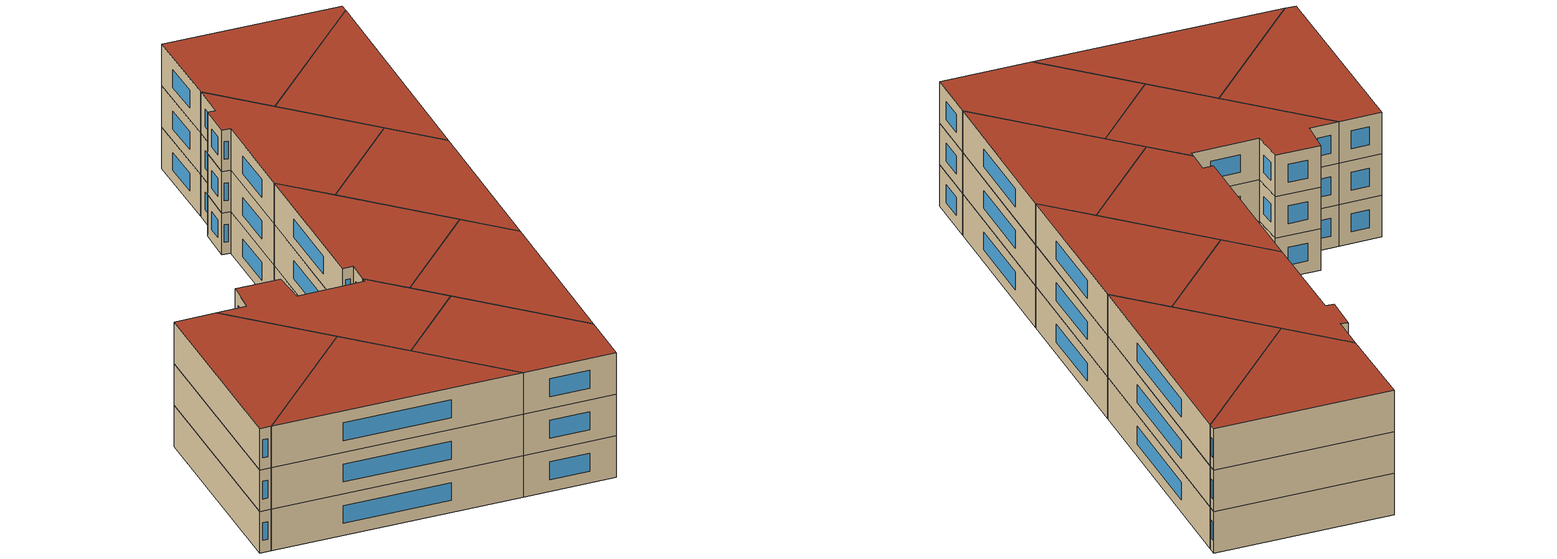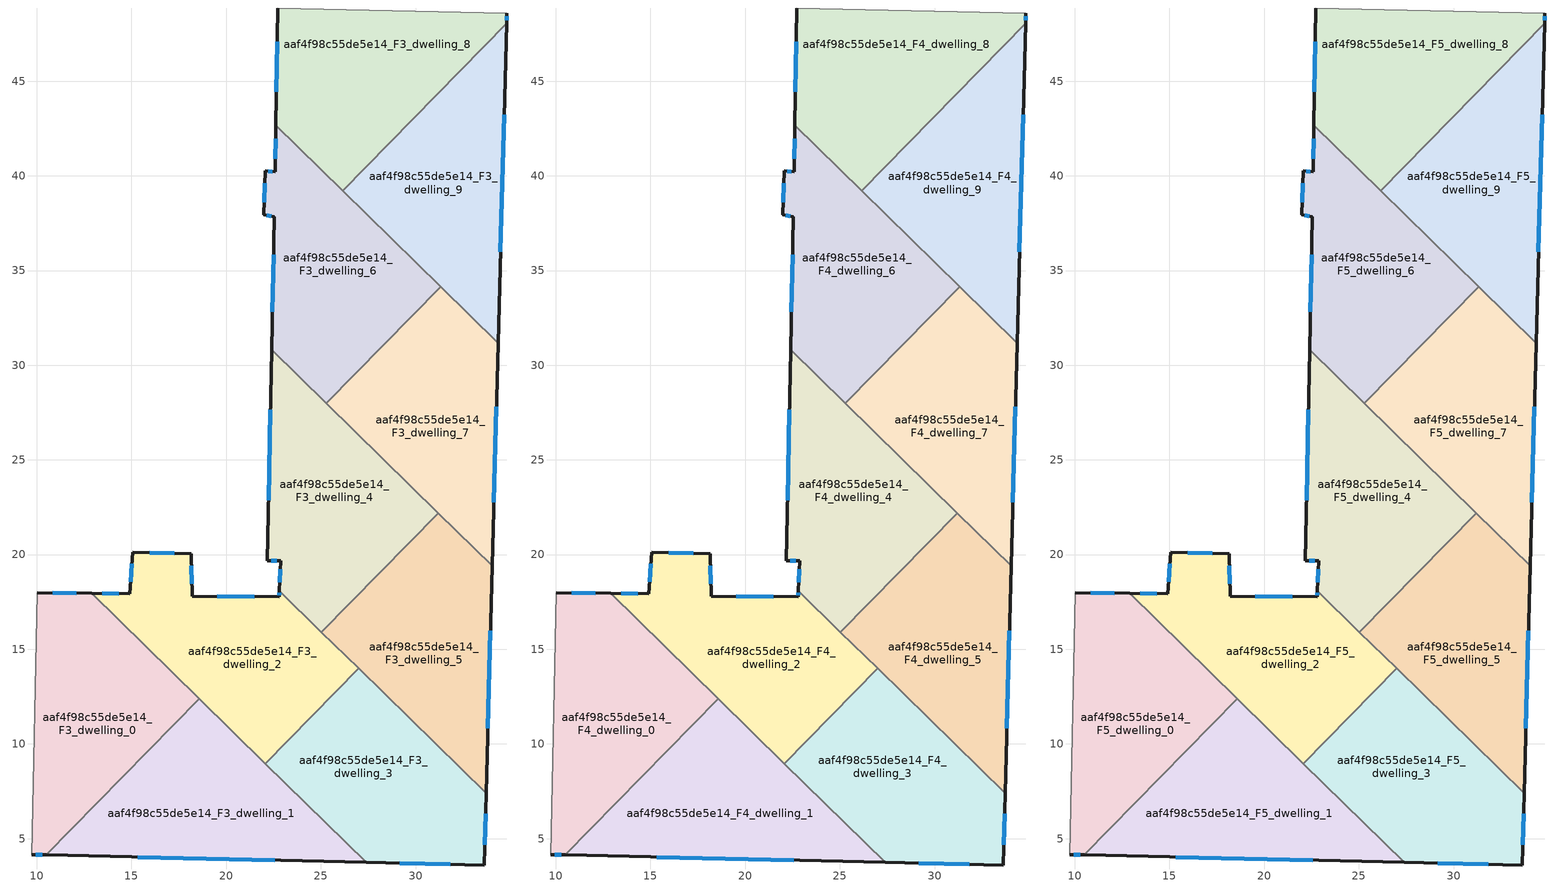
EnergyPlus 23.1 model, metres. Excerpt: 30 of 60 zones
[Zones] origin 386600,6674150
aaf4f98c55de5e14_F3_dwelling_0
 floor to aaf4f98c55de5e14_F2_dwelling_0 (EU_floor_Construction): 18.58,12.38 10.5,4.14 9.73,4.16 10.02,17.99 12.89,17.96 z9
 wall outside (EU_wall_Construction): 12.89,17.96 10.02,17.99 / 9.73,4.16 10.5,4.14 z9:12
 wall adiabatic (EU_wall_Construction): 10.02,17.99 9.73,4.16 z9:12
 wall to aaf4f98c55de5e14_F3_dwelling_1 (EU_wall_Construction): 10.5,4.14 18.58,12.38 z9:12
 wall to aaf4f98c55de5e14_F3_dwelling_2 (EU_wall_Construction): 18.58,12.38 12.89,17.96 z9:12
 window (EU_Window_Construction): 12.07,17.97 10.84,17.98 / 9.95,4.15 10.28,4.14 z9.86:11.14
aaf4f98c55de5e14_F3_dwelling_1
 floor to aaf4f98c55de5e14_F2_dwelling_1 (EU_floor_Construction): 27.39,3.75 10.5,4.14 18.58,12.38 z9
 wall outside (EU_wall_Construction): 10.5,4.14 27.39,3.75 z9:12
 wall to aaf4f98c55de5e14_F3_dwelling_3 (EU_wall_Construction): 27.39,3.75 22.07,8.96 z9:12
 wall to aaf4f98c55de5e14_F3_dwelling_2 (EU_wall_Construction): 22.07,8.96 18.58,12.38 z9:12
 window (EU_Window_Construction): 15.33,4.03 22.56,3.86 z9.86:11.14
aaf4f98c55de5e14_F3_dwelling_2
 floor to aaf4f98c55de5e14_F2_dwelling_2 (EU_floor_Construction): 22.81,18.08 26.99,13.99 22.07,8.96 12.89,17.96 14.9,17.93 15.07,20.13 18.15,20.05 18.22,17.81 22.8,17.77 z9
 wall outside (EU_wall_Construction): 22.81,18.08 22.8,17.77 18.22,17.81 18.15,20.05 15.07,20.13 14.9,17.93 12.89,17.96 z9:12
 wall to aaf4f98c55de5e14_F3_dwelling_3 (EU_wall_Construction): 22.07,8.96 26.99,13.99 z9:12
 wall to aaf4f98c55de5e14_F3_dwelling_4 (EU_wall_Construction): 25.03,15.9 22.81,18.08 z9:12
 wall to aaf4f98c55de5e14_F3_dwelling_5 (EU_wall_Construction): 26.99,13.99 25.03,15.9 z9:12
 window (EU_Window_Construction): 21.49,17.78 19.52,17.8 / 22.81,17.99 22.8,17.86 / 14.33,17.94 13.47,17.95 / 15.03,19.5 14.95,18.56 / 17.27,20.07 15.95,20.11 / 18.2,18.45 18.17,19.41 z9.86:11.14
aaf4f98c55de5e14_F3_dwelling_3
 floor to aaf4f98c55de5e14_F2_dwelling_3 (EU_floor_Construction): 33.72,7.38 33.62,3.61 27.39,3.75 22.07,8.96 26.99,13.99 z9
 wall outside (EU_wall_Construction): 27.39,3.75 33.62,3.61 33.72,7.38 z9:12
 wall to aaf4f98c55de5e14_F3_dwelling_5 (EU_wall_Construction): 33.72,7.38 26.99,13.99 z9:12
 window (EU_Window_Construction): 33.65,4.69 33.7,6.31 / 29.17,3.71 31.84,3.65 z9.86:11.14
aaf4f98c55de5e14_F3_dwelling_4
 floor to aaf4f98c55de5e14_F2_dwelling_4 (EU_floor_Construction): 31.2,22.2 25.03,15.9 22.81,18.08 22.87,19.67 22.17,19.68 22.4,30.82 z9
 wall outside (EU_wall_Construction): 22.4,30.82 22.17,19.68 22.87,19.67 22.81,18.08 z9:12
 wall to aaf4f98c55de5e14_F3_dwelling_5 (EU_wall_Construction): 25.03,15.9 31.2,22.2 z9:12
 wall to aaf4f98c55de5e14_F3_dwelling_7 (EU_wall_Construction): 31.2,22.2 25.29,27.99 z9:12
 wall to aaf4f98c55de5e14_F3_dwelling_6 (EU_wall_Construction): 25.29,27.99 22.4,30.82 z9:12
 window (EU_Window_Construction): 22.85,19.22 22.83,18.54 / 22.37,19.68 22.67,19.67 / 22.34,27.64 22.24,22.86 z9.86:11.14
aaf4f98c55de5e14_F3_dwelling_5
 floor to aaf4f98c55de5e14_F2_dwelling_5 (EU_floor_Construction): 34.04,19.41 33.72,7.38 25.03,15.9 31.2,22.2 z9
 wall outside (EU_wall_Construction): 33.72,7.38 34.04,19.41 z9:12
 wall to aaf4f98c55de5e14_F3_dwelling_7 (EU_wall_Construction): 34.04,19.41 31.2,22.19 z9:12
 window (EU_Window_Construction): 33.82,10.82 33.95,15.97 z9.86:11.14
aaf4f98c55de5e14_F3_dwelling_6
 floor to aaf4f98c55de5e14_F2_dwelling_6 (EU_floor_Construction): 31.33,34.14 25.29,27.99 22.4,30.82 22.54,37.85 21.99,37.93 22.07,40.27 22.59,40.21 22.63,42.67 z9
 wall outside (EU_wall_Construction): 22.63,42.67 22.59,40.21 22.07,40.27 21.99,37.93 22.54,37.85 22.4,30.82 z9:12
 wall to aaf4f98c55de5e14_F3_dwelling_7 (EU_wall_Construction): 25.29,27.99 31.33,34.14 z9:12
 wall to aaf4f98c55de5e14_F3_dwelling_9 (EU_wall_Construction): 31.33,34.14 26.14,39.22 z9:12
 wall to aaf4f98c55de5e14_F3_dwelling_8 (EU_wall_Construction): 26.14,39.22 22.63,42.67 z9:12
 window (EU_Window_Construction): 22.62,41.97 22.6,40.92 / 22.5,35.84 22.44,32.83 / 22.15,37.91 22.38,37.88 / 22.05,39.6 22.01,38.6 / 22.44,40.23 22.22,40.25 z9.86:11.14
aaf4f98c55de5e14_F3_dwelling_7
 floor to aaf4f98c55de5e14_F2_dwelling_7 (EU_floor_Construction): 34.36,31.17 34.04,19.41 25.29,27.99 31.33,34.14 z9
 wall outside (EU_wall_Construction): 34.04,19.41 34.36,31.17 z9:12
 wall to aaf4f98c55de5e14_F3_dwelling_9 (EU_wall_Construction): 34.36,31.17 31.33,34.14 z9:12
 window (EU_Window_Construction): 34.13,22.77 34.27,27.81 z9.86:11.14
aaf4f98c55de5e14_F3_dwelling_8
 floor to aaf4f98c55de5e14_F2_dwelling_8 (EU_floor_Construction): 34.82,48.59 34.81,48.06 26.14,39.22 22.63,42.67 22.72,48.87 z9
 wall outside (EU_wall_Construction): 22.72,48.87 22.63,42.67 / 34.81,48.06 34.82,48.59 z9:12
 wall adiabatic (EU_wall_Construction): 34.82,48.59 22.72,48.87 z9:12
 wall to aaf4f98c55de5e14_F3_dwelling_9 (EU_wall_Construction): 26.14,39.22 34.81,48.06 z9:12
 window (EU_Window_Construction): 22.69,47.1 22.65,44.44 / 34.81,48.21 34.82,48.44 z9.86:11.14
aaf4f98c55de5e14_F3_dwelling_9
 floor to aaf4f98c55de5e14_F2_dwelling_9 (EU_floor_Construction): 34.81,48.06 34.36,31.17 26.14,39.22 z9
 wall outside (EU_wall_Construction): 34.36,31.17 34.81,48.06 z9:12
 window (EU_Window_Construction): 34.49,36 34.68,43.24 z9.86:11.14
aaf4f98c55de5e14_F4_dwelling_0
 floor to aaf4f98c55de5e14_F3_dwelling_0 (EU_floor_Construction): 18.58,12.38 10.5,4.14 9.73,4.16 10.02,17.99 12.89,17.96 z12
 wall outside (EU_wall_Construction): 12.89,17.96 10.02,17.99 / 9.73,4.16 10.5,4.14 z12:15
 wall adiabatic (EU_wall_Construction): 10.02,17.99 9.73,4.16 z12:15
 wall to aaf4f98c55de5e14_F4_dwelling_1 (EU_wall_Construction): 10.5,4.14 18.58,12.38 z12:15
 wall to aaf4f98c55de5e14_F4_dwelling_2 (EU_wall_Construction): 18.58,12.38 12.89,17.96 z12:15
 window (EU_Window_Construction): 12.07,17.97 10.84,17.98 / 9.95,4.15 10.28,4.14 z12.86:14.14
aaf4f98c55de5e14_F4_dwelling_1
 floor to aaf4f98c55de5e14_F3_dwelling_1 (EU_floor_Construction): 27.39,3.75 10.5,4.14 18.58,12.38 z12
 wall outside (EU_wall_Construction): 10.5,4.14 27.39,3.75 z12:15
 wall to aaf4f98c55de5e14_F4_dwelling_3 (EU_wall_Construction): 27.39,3.75 22.07,8.96 z12:15
 wall to aaf4f98c55de5e14_F4_dwelling_2 (EU_wall_Construction): 22.07,8.96 18.58,12.38 z12:15
 window (EU_Window_Construction): 15.33,4.03 22.56,3.86 z12.86:14.14
aaf4f98c55de5e14_F4_dwelling_2
 floor to aaf4f98c55de5e14_F3_dwelling_2 (EU_floor_Construction): 22.81,18.08 26.99,13.99 22.07,8.96 12.89,17.96 14.9,17.93 15.07,20.13 18.15,20.05 18.22,17.81 22.8,17.77 z12
 wall outside (EU_wall_Construction): 22.81,18.08 22.8,17.77 18.22,17.81 18.15,20.05 15.07,20.13 14.9,17.93 12.89,17.96 z12:15
 wall to aaf4f98c55de5e14_F4_dwelling_3 (EU_wall_Construction): 22.07,8.96 26.99,13.99 z12:15
 wall to aaf4f98c55de5e14_F4_dwelling_4 (EU_wall_Construction): 25.03,15.9 22.81,18.08 z12:15
 wall to aaf4f98c55de5e14_F4_dwelling_5 (EU_wall_Construction): 26.99,13.99 25.03,15.9 z12:15
 window (EU_Window_Construction): 21.49,17.78 19.52,17.8 / 22.81,17.99 22.8,17.86 / 14.33,17.94 13.47,17.95 / 15.03,19.5 14.95,18.56 / 17.27,20.07 15.95,20.11 / 18.2,18.45 18.17,19.41 z12.86:14.14
aaf4f98c55de5e14_F4_dwelling_3
 floor to aaf4f98c55de5e14_F3_dwelling_3 (EU_floor_Construction): 33.72,7.38 33.62,3.61 27.39,3.75 22.07,8.96 26.99,13.99 z12
 wall outside (EU_wall_Construction): 27.39,3.75 33.62,3.61 33.72,7.38 z12:15
 wall to aaf4f98c55de5e14_F4_dwelling_5 (EU_wall_Construction): 33.72,7.38 26.99,13.99 z12:15
 window (EU_Window_Construction): 33.65,4.69 33.7,6.31 / 29.17,3.71 31.84,3.65 z12.86:14.14
aaf4f98c55de5e14_F4_dwelling_4
 floor to aaf4f98c55de5e14_F3_dwelling_4 (EU_floor_Construction): 31.2,22.2 25.03,15.9 22.81,18.08 22.87,19.67 22.17,19.68 22.4,30.82 z12
 wall outside (EU_wall_Construction): 22.4,30.82 22.17,19.68 22.87,19.67 22.81,18.08 z12:15
 wall to aaf4f98c55de5e14_F4_dwelling_5 (EU_wall_Construction): 25.03,15.9 31.2,22.2 z12:15
 wall to aaf4f98c55de5e14_F4_dwelling_7 (EU_wall_Construction): 31.2,22.2 25.29,27.99 z12:15
 wall to aaf4f98c55de5e14_F4_dwelling_6 (EU_wall_Construction): 25.29,27.99 22.4,30.82 z12:15
 window (EU_Window_Construction): 22.85,19.22 22.83,18.54 / 22.37,19.68 22.67,19.67 / 22.34,27.64 22.24,22.86 z12.86:14.14
aaf4f98c55de5e14_F4_dwelling_5
 floor to aaf4f98c55de5e14_F3_dwelling_5 (EU_floor_Construction): 34.04,19.41 33.72,7.38 25.03,15.9 31.2,22.2 z12
 wall outside (EU_wall_Construction): 33.72,7.38 34.04,19.41 z12:15
 wall to aaf4f98c55de5e14_F4_dwelling_7 (EU_wall_Construction): 34.04,19.41 31.2,22.19 z12:15
 window (EU_Window_Construction): 33.82,10.82 33.95,15.97 z12.86:14.14
aaf4f98c55de5e14_F4_dwelling_6
 floor to aaf4f98c55de5e14_F3_dwelling_6 (EU_floor_Construction): 31.33,34.14 25.29,27.99 22.4,30.82 22.54,37.85 21.99,37.93 22.07,40.27 22.59,40.21 22.63,42.67 z12
 wall outside (EU_wall_Construction): 22.63,42.67 22.59,40.21 22.07,40.27 21.99,37.93 22.54,37.85 22.4,30.82 z12:15
 wall to aaf4f98c55de5e14_F4_dwelling_7 (EU_wall_Construction): 25.29,27.99 31.33,34.14 z12:15
 wall to aaf4f98c55de5e14_F4_dwelling_9 (EU_wall_Construction): 31.33,34.14 26.14,39.22 z12:15
 wall to aaf4f98c55de5e14_F4_dwelling_8 (EU_wall_Construction): 26.14,39.22 22.63,42.67 z12:15
 window (EU_Window_Construction): 22.62,41.97 22.6,40.92 / 22.5,35.84 22.44,32.83 / 22.15,37.91 22.38,37.88 / 22.05,39.6 22.01,38.6 / 22.44,40.23 22.22,40.25 z12.86:14.14
aaf4f98c55de5e14_F4_dwelling_7
 floor to aaf4f98c55de5e14_F3_dwelling_7 (EU_floor_Construction): 34.36,31.17 34.04,19.41 25.29,27.99 31.33,34.14 z12
 wall outside (EU_wall_Construction): 34.04,19.41 34.36,31.17 z12:15
 wall to aaf4f98c55de5e14_F4_dwelling_9 (EU_wall_Construction): 34.36,31.17 31.33,34.14 z12:15
 window (EU_Window_Construction): 34.13,22.77 34.27,27.81 z12.86:14.14
aaf4f98c55de5e14_F4_dwelling_8
 floor to aaf4f98c55de5e14_F3_dwelling_8 (EU_floor_Construction): 34.82,48.59 34.81,48.06 26.14,39.22 22.63,42.67 22.72,48.87 z12
 wall outside (EU_wall_Construction): 22.72,48.87 22.63,42.67 / 34.81,48.06 34.82,48.59 z12:15
 wall adiabatic (EU_wall_Construction): 34.82,48.59 22.72,48.87 z12:15
 wall to aaf4f98c55de5e14_F4_dwelling_9 (EU_wall_Construction): 26.14,39.22 34.81,48.06 z12:15
 window (EU_Window_Construction): 22.69,47.1 22.65,44.44 / 34.81,48.21 34.82,48.44 z12.86:14.14
aaf4f98c55de5e14_F4_dwelling_9
 floor to aaf4f98c55de5e14_F3_dwelling_9 (EU_floor_Construction): 34.81,48.06 34.36,31.17 26.14,39.22 z12
 wall outside (EU_wall_Construction): 34.36,31.17 34.81,48.06 z12:15
 window (EU_Window_Construction): 34.49,36 34.68,43.24 z12.86:14.14
aaf4f98c55de5e14_F5_dwelling_0
 floor to aaf4f98c55de5e14_F4_dwelling_0 (EU_floor_Construction): 18.58,12.38 10.5,4.14 9.73,4.16 10.02,17.99 12.89,17.96 z15
 wall outside (EU_wall_Construction): 12.89,17.96 10.02,17.99 / 9.73,4.16 10.5,4.14 z15:18
 wall adiabatic (EU_wall_Construction): 10.02,17.99 9.73,4.16 z15:18
 wall to aaf4f98c55de5e14_F5_dwelling_1 (EU_wall_Construction): 10.5,4.14 18.58,12.38 z15:18
 wall to aaf4f98c55de5e14_F5_dwelling_2 (EU_wall_Construction): 18.58,12.38 12.89,17.96 z15:18
 window (EU_Window_Construction): 12.07,17.97 10.84,17.98 / 9.95,4.15 10.28,4.14 z15.86:17.14
 roof outside (EU_roof_Construction): 10.5,4.14 18.58,12.38 12.89,17.96 10.02,17.99 9.73,4.16 z18
aaf4f98c55de5e14_F5_dwelling_1
 floor to aaf4f98c55de5e14_F4_dwelling_1 (EU_floor_Construction): 27.39,3.75 10.5,4.14 18.58,12.38 z15
 wall outside (EU_wall_Construction): 10.5,4.14 27.39,3.75 z15:18
 wall to aaf4f98c55de5e14_F5_dwelling_3 (EU_wall_Construction): 27.39,3.75 22.07,8.96 z15:18
 wall to aaf4f98c55de5e14_F5_dwelling_2 (EU_wall_Construction): 22.07,8.96 18.58,12.38 z15:18
 window (EU_Window_Construction): 15.33,4.03 22.56,3.86 z15.86:17.14
 roof outside (EU_roof_Construction): 27.39,3.75 18.58,12.38 10.5,4.14 z18
aaf4f98c55de5e14_F5_dwelling_2
 floor to aaf4f98c55de5e14_F4_dwelling_2 (EU_floor_Construction): 22.81,18.08 26.99,13.99 22.07,8.96 12.89,17.96 14.9,17.93 15.07,20.13 18.15,20.05 18.22,17.81 22.8,17.77 z15
 wall outside (EU_wall_Construction): 22.81,18.08 22.8,17.77 18.22,17.81 18.15,20.05 15.07,20.13 14.9,17.93 12.89,17.96 z15:18
 wall to aaf4f98c55de5e14_F5_dwelling_3 (EU_wall_Construction): 22.07,8.96 26.99,13.99 z15:18
 wall to aaf4f98c55de5e14_F5_dwelling_4 (EU_wall_Construction): 25.03,15.9 22.81,18.08 z15:18
 wall to aaf4f98c55de5e14_F5_dwelling_5 (EU_wall_Construction): 26.99,13.99 25.03,15.9 z15:18
 window (EU_Window_Construction): 21.49,17.78 19.52,17.8 / 22.81,17.99 22.8,17.86 / 14.33,17.94 13.47,17.95 / 15.03,19.5 14.95,18.56 / 17.27,20.07 15.95,20.11 / 18.2,18.45 18.17,19.41 z15.86:17.14
 roof outside (EU_roof_Construction): 22.07,8.96 26.99,13.99 22.81,18.08 22.8,17.77 18.22,17.81 18.15,20.05 15.07,20.13 14.9,17.93 12.89,17.96 z18
aaf4f98c55de5e14_F5_dwelling_3
 floor to aaf4f98c55de5e14_F4_dwelling_3 (EU_floor_Construction): 33.72,7.38 33.62,3.61 27.39,3.75 22.07,8.96 26.99,13.99 z15
 wall outside (EU_wall_Construction): 27.39,3.75 33.62,3.61 33.72,7.38 z15:18
 wall to aaf4f98c55de5e14_F5_dwelling_5 (EU_wall_Construction): 33.72,7.38 26.99,13.99 z15:18
 window (EU_Window_Construction): 33.65,4.69 33.7,6.31 / 29.17,3.71 31.84,3.65 z15.86:17.14
 roof outside (EU_roof_Construction): 33.62,3.61 33.72,7.38 26.99,13.99 22.07,8.96 27.39,3.75 z18
aaf4f98c55de5e14_F5_dwelling_4
 floor to aaf4f98c55de5e14_F4_dwelling_4 (EU_floor_Construction): 31.2,22.2 25.03,15.9 22.81,18.08 22.87,19.67 22.17,19.68 22.4,30.82 z15
 wall outside (EU_wall_Construction): 22.4,30.82 22.17,19.68 22.87,19.67 22.81,18.08 z15:18
 wall to aaf4f98c55de5e14_F5_dwelling_5 (EU_wall_Construction): 25.03,15.9 31.2,22.2 z15:18
 wall to aaf4f98c55de5e14_F5_dwelling_7 (EU_wall_Construction): 31.2,22.2 25.29,27.99 z15:18
 wall to aaf4f98c55de5e14_F5_dwelling_6 (EU_wall_Construction): 25.29,27.99 22.4,30.82 z15:18
 window (EU_Window_Construction): 22.85,19.22 22.83,18.54 / 22.37,19.68 22.67,19.67 / 22.34,27.64 22.24,22.86 z15.86:17.14
 roof outside (EU_roof_Construction): 25.03,15.9 31.2,22.2 22.4,30.82 22.17,19.68 22.87,19.67 22.81,18.08 z18
aaf4f98c55de5e14_F5_dwelling_5
 floor to aaf4f98c55de5e14_F4_dwelling_5 (EU_floor_Construction): 34.04,19.41 33.72,7.38 25.03,15.9 31.2,22.2 z15
 wall outside (EU_wall_Construction): 33.72,7.38 34.04,19.41 z15:18
 wall to aaf4f98c55de5e14_F5_dwelling_7 (EU_wall_Construction): 34.04,19.41 31.2,22.19 z15:18
 window (EU_Window_Construction): 33.82,10.82 33.95,15.97 z15.86:17.14
 roof outside (EU_roof_Construction): 33.72,7.38 34.04,19.41 31.2,22.2 25.03,15.9 z18
aaf4f98c55de5e14_F5_dwelling_6
 floor to aaf4f98c55de5e14_F4_dwelling_6 (EU_floor_Construction): 31.33,34.14 25.29,27.99 22.4,30.82 22.54,37.85 21.99,37.93 22.07,40.27 22.59,40.21 22.63,42.67 z15
 wall outside (EU_wall_Construction): 22.63,42.67 22.59,40.21 22.07,40.27 21.99,37.93 22.54,37.85 22.4,30.82 z15:18
 wall to aaf4f98c55de5e14_F5_dwelling_7 (EU_wall_Construction): 25.29,27.99 31.33,34.14 z15:18
 wall to aaf4f98c55de5e14_F5_dwelling_9 (EU_wall_Construction): 31.33,34.14 26.14,39.22 z15:18
 wall to aaf4f98c55de5e14_F5_dwelling_8 (EU_wall_Construction): 26.14,39.22 22.63,42.67 z15:18
 window (EU_Window_Construction): 22.62,41.97 22.6,40.92 / 22.5,35.84 22.44,32.83 / 22.15,37.91 22.38,37.88 / 22.05,39.6 22.01,38.6 / 22.44,40.23 22.22,40.25 z15.86:17.14
 roof outside (EU_roof_Construction): 25.29,27.99 31.33,34.14 22.63,42.67 22.59,40.21 22.07,40.27 21.99,37.93 22.54,37.85 22.4,30.82 z18
aaf4f98c55de5e14_F5_dwelling_7
 floor to aaf4f98c55de5e14_F4_dwelling_7 (EU_floor_Construction): 34.36,31.17 34.04,19.41 25.29,27.99 31.33,34.14 z15
 wall outside (EU_wall_Construction): 34.04,19.41 34.36,31.17 z15:18
 wall to aaf4f98c55de5e14_F5_dwelling_9 (EU_wall_Construction): 34.36,31.17 31.33,34.14 z15:18
 window (EU_Window_Construction): 34.13,22.77 34.27,27.81 z15.86:17.14
 roof outside (EU_roof_Construction): 34.04,19.41 34.36,31.17 31.33,34.14 25.29,27.99 z18
aaf4f98c55de5e14_F5_dwelling_8
 floor to aaf4f98c55de5e14_F4_dwelling_8 (EU_floor_Construction): 34.82,48.59 34.81,48.06 26.14,39.22 22.63,42.67 22.72,48.87 z15
 wall outside (EU_wall_Construction): 22.72,48.87 22.63,42.67 / 34.81,48.06 34.82,48.59 z15:18
 wall adiabatic (EU_wall_Construction): 34.82,48.59 22.72,48.87 z15:18
 wall to aaf4f98c55de5e14_F5_dwelling_9 (EU_wall_Construction): 26.14,39.22 34.81,48.06 z15:18
 window (EU_Window_Construction): 22.69,47.1 22.65,44.44 / 34.81,48.21 34.82,48.44 z15.86:17.14
 roof outside (EU_roof_Construction): 26.14,39.22 34.81,48.06 34.82,48.59 22.72,48.87 22.63,42.67 z18
aaf4f98c55de5e14_F5_dwelling_9
 floor to aaf4f98c55de5e14_F4_dwelling_9 (EU_floor_Construction): 34.81,48.06 34.36,31.17 26.14,39.22 z15
 wall outside (EU_wall_Construction): 34.36,31.17 34.81,48.06 z15:18
 window (EU_Window_Construction): 34.49,36 34.68,43.24 z15.86:17.14
 roof outside (EU_roof_Construction): 34.36,31.17 34.81,48.06 26.14,39.22 z18
[Building]
EU S2 Campaign: North Axis=0; Terrain=City; Solar Distribution=FullExterior
[Site:Location]
Helsinki-Vantaa.AP: Latitude=60.317; Longitude=24.963; Time Zone=2; Elevation=54.6
[SizingPeriod:WeatherFileDays]
AnnualSizingPeriod: Begin Month=1; Begin Day of Month=1; End Month=12; End Day of Month=31; Day of Week for Start Day=Monday; Use Weather File Daylight Saving Period=No; Use Weather File Rain and Snow Indicators=No
[MATERIAL]
EU_InternalMass_Material: Roughness=MediumRough; Thickness=0.1; Conductivity=1; Density=1800; Specific Heat=900; Thermal Absorptance=0.9; Solar Absorptance=0.7; Visible Absorptance=0.7
[MATERIAL:NOMASS] Roughness=MediumRough; Thermal Absorptance=0.9; Solar Absorptance=0.7; Visible Absorptance=0.7
Name | Thermal Resistance
EU_wall_NoMass | 1.10183
EU_roof_NoMass; EU_floor_NoMass | 1.70606
[WINDOWMATERIAL:SIMPLEGLAZINGSYSTEM]
EU_Window_SimpleGlazing: UFactor=3.11035; Solar Heat Gain Coefficient=0.8; Visible Transmittance=0.8
[CONSTRUCTION]
EU_wall_Construction: EU_wall_NoMass
EU_roof_Construction: EU_roof_NoMass
EU_floor_Construction: EU_floor_NoMass
EU_Window_Construction: EU_Window_SimpleGlazing
EU_InternalMass_Construction: EU_InternalMass_Material
[ZONE] Type=1; Multiplier=1; Ceiling Height=autocalculate; Floor Area=autocalculate; Part of Total Floor Area=Yes
Name | Volume
aaf4f98c55de5e14_F3_dwelling_0; aaf4f98c55de5e14_F4_dwelling_0; aaf4f98c55de5e14_F5_dwelling_0 | 213.49
aaf4f98c55de5e14_F3_dwelling_1; aaf4f98c55de5e14_F4_dwelling_1; aaf4f98c55de5e14_F5_dwelling_1 | 213.464
aaf4f98c55de5e14_F3_dwelling_2; aaf4f98c55de5e14_F4_dwelling_2; aaf4f98c55de5e14_F5_dwelling_2 | 213.451
aaf4f98c55de5e14_F3_dwelling_3; aaf4f98c55de5e14_F4_dwelling_3; aaf4f98c55de5e14_F5_dwelling_3 | 213.467
aaf4f98c55de5e14_F3_dwelling_4; aaf4f98c55de5e14_F4_dwelling_4; aaf4f98c55de5e14_F5_dwelling_4 | 213.457
aaf4f98c55de5e14_F3_dwelling_5; aaf4f98c55de5e14_F4_dwelling_5; aaf4f98c55de5e14_F5_dwelling_5 | 213.478
aaf4f98c55de5e14_F3_dwelling_6; aaf4f98c55de5e14_F4_dwelling_6; aaf4f98c55de5e14_F5_dwelling_6 | 213.44
aaf4f98c55de5e14_F3_dwelling_7; aaf4f98c55de5e14_F4_dwelling_7; aaf4f98c55de5e14_F5_dwelling_7 | 213.444
aaf4f98c55de5e14_F3_dwelling_8; aaf4f98c55de5e14_F4_dwelling_8; aaf4f98c55de5e14_F5_dwelling_8 | 213.482
aaf4f98c55de5e14_F3_dwelling_9; aaf4f98c55de5e14_F4_dwelling_9; aaf4f98c55de5e14_F5_dwelling_9 | 213.472
[INTERNALMASS] Construction=EU_InternalMass_Construction
Name | Zone or ZoneList | Surface Area
aaf4f98c55de5e14_F3_dwelling_0_EU_InternalMass | aaf4f98c55de5e14_F3_dwelling_0 | 71.1634
aaf4f98c55de5e14_F3_dwelling_1_EU_InternalMass | aaf4f98c55de5e14_F3_dwelling_1 | 71.1548
aaf4f98c55de5e14_F3_dwelling_2_EU_InternalMass | aaf4f98c55de5e14_F3_dwelling_2 | 71.1502
aaf4f98c55de5e14_F3_dwelling_3_EU_InternalMass | aaf4f98c55de5e14_F3_dwelling_3 | 71.1558
aaf4f98c55de5e14_F3_dwelling_4_EU_InternalMass | aaf4f98c55de5e14_F3_dwelling_4 | 71.1521
aaf4f98c55de5e14_F3_dwelling_5_EU_InternalMass | aaf4f98c55de5e14_F3_dwelling_5 | 71.1594
aaf4f98c55de5e14_F3_dwelling_6_EU_InternalMass | aaf4f98c55de5e14_F3_dwelling_6 | 71.1465
aaf4f98c55de5e14_F3_dwelling_7_EU_InternalMass | aaf4f98c55de5e14_F3_dwelling_7 | 71.1526
aaf4f98c55de5e14_F3_dwelling_8_EU_InternalMass | aaf4f98c55de5e14_F3_dwelling_8 | 71.1605
aaf4f98c55de5e14_F3_dwelling_9_EU_InternalMass | aaf4f98c55de5e14_F3_dwelling_9 | 71.1576
aaf4f98c55de5e14_F4_dwelling_0_EU_InternalMass | aaf4f98c55de5e14_F4_dwelling_0 | 71.1634
aaf4f98c55de5e14_F4_dwelling_1_EU_InternalMass | aaf4f98c55de5e14_F4_dwelling_1 | 71.1548
aaf4f98c55de5e14_F4_dwelling_2_EU_InternalMass | aaf4f98c55de5e14_F4_dwelling_2 | 71.1502
aaf4f98c55de5e14_F4_dwelling_3_EU_InternalMass | aaf4f98c55de5e14_F4_dwelling_3 | 71.1558
aaf4f98c55de5e14_F4_dwelling_4_EU_InternalMass | aaf4f98c55de5e14_F4_dwelling_4 | 71.1521
aaf4f98c55de5e14_F4_dwelling_5_EU_InternalMass | aaf4f98c55de5e14_F4_dwelling_5 | 71.1594
aaf4f98c55de5e14_F4_dwelling_6_EU_InternalMass | aaf4f98c55de5e14_F4_dwelling_6 | 71.1465
aaf4f98c55de5e14_F4_dwelling_7_EU_InternalMass | aaf4f98c55de5e14_F4_dwelling_7 | 71.1526
aaf4f98c55de5e14_F4_dwelling_8_EU_InternalMass | aaf4f98c55de5e14_F4_dwelling_8 | 71.1605
aaf4f98c55de5e14_F4_dwelling_9_EU_InternalMass | aaf4f98c55de5e14_F4_dwelling_9 | 71.1576
aaf4f98c55de5e14_F5_dwelling_0_EU_InternalMass | aaf4f98c55de5e14_F5_dwelling_0 | 71.1634
aaf4f98c55de5e14_F5_dwelling_1_EU_InternalMass | aaf4f98c55de5e14_F5_dwelling_1 | 71.1548
aaf4f98c55de5e14_F5_dwelling_2_EU_InternalMass | aaf4f98c55de5e14_F5_dwelling_2 | 71.1502
aaf4f98c55de5e14_F5_dwelling_3_EU_InternalMass | aaf4f98c55de5e14_F5_dwelling_3 | 71.1558
aaf4f98c55de5e14_F5_dwelling_4_EU_InternalMass | aaf4f98c55de5e14_F5_dwelling_4 | 71.1521
aaf4f98c55de5e14_F5_dwelling_5_EU_InternalMass | aaf4f98c55de5e14_F5_dwelling_5 | 71.1594
aaf4f98c55de5e14_F5_dwelling_6_EU_InternalMass | aaf4f98c55de5e14_F5_dwelling_6 | 71.1465
aaf4f98c55de5e14_F5_dwelling_7_EU_InternalMass | aaf4f98c55de5e14_F5_dwelling_7 | 71.1526
aaf4f98c55de5e14_F5_dwelling_8_EU_InternalMass | aaf4f98c55de5e14_F5_dwelling_8 | 71.1605
aaf4f98c55de5e14_F5_dwelling_9_EU_InternalMass | aaf4f98c55de5e14_F5_dwelling_9 | 71.1576
[OTHEREQUIPMENT] Fuel Type=Electricity; Design Level Calculation Method=Watts/Area; Power per Zone Floor Area=1; Fraction Latent=0; Fraction Radiant=0; Fraction Lost=0; Carbon Dioxide Generation Rate=0; EndUse Subcategory=EU_Step8_InternalGains
Name | Zone or ZoneList or Space or SpaceList | Schedule
EU_Step8_InternalGain_aaf4f98c55de5e14_F3_dwelling_0_f000 | aaf4f98c55de5e14_F3_dwelling_0 | EU_Step8_GainSchedule_aaf4f98c55de5e14_F3_dwelling_0_f000
EU_Step8_InternalGain_aaf4f98c55de5e14_F3_dwelling_1_f000 | aaf4f98c55de5e14_F3_dwelling_1 | EU_Step8_GainSchedule_aaf4f98c55de5e14_F3_dwelling_1_f000
EU_Step8_InternalGain_aaf4f98c55de5e14_F3_dwelling_2_f000 | aaf4f98c55de5e14_F3_dwelling_2 | EU_Step8_GainSchedule_aaf4f98c55de5e14_F3_dwelling_2_f000
EU_Step8_InternalGain_aaf4f98c55de5e14_F3_dwelling_3_f000 | aaf4f98c55de5e14_F3_dwelling_3 | EU_Step8_GainSchedule_aaf4f98c55de5e14_F3_dwelling_3_f000
EU_Step8_InternalGain_aaf4f98c55de5e14_F3_dwelling_4_f000 | aaf4f98c55de5e14_F3_dwelling_4 | EU_Step8_GainSchedule_aaf4f98c55de5e14_F3_dwelling_4_f000
EU_Step8_InternalGain_aaf4f98c55de5e14_F3_dwelling_5_f000 | aaf4f98c55de5e14_F3_dwelling_5 | EU_Step8_GainSchedule_aaf4f98c55de5e14_F3_dwelling_5_f000
EU_Step8_InternalGain_aaf4f98c55de5e14_F3_dwelling_6_f000 | aaf4f98c55de5e14_F3_dwelling_6 | EU_Step8_GainSchedule_aaf4f98c55de5e14_F3_dwelling_6_f000
EU_Step8_InternalGain_aaf4f98c55de5e14_F3_dwelling_7_f000 | aaf4f98c55de5e14_F3_dwelling_7 | EU_Step8_GainSchedule_aaf4f98c55de5e14_F3_dwelling_7_f000
EU_Step8_InternalGain_aaf4f98c55de5e14_F3_dwelling_8_f000 | aaf4f98c55de5e14_F3_dwelling_8 | EU_Step8_GainSchedule_aaf4f98c55de5e14_F3_dwelling_8_f000
EU_Step8_InternalGain_aaf4f98c55de5e14_F3_dwelling_9_f000 | aaf4f98c55de5e14_F3_dwelling_9 | EU_Step8_GainSchedule_aaf4f98c55de5e14_F3_dwelling_9_f000
EU_Step8_InternalGain_aaf4f98c55de5e14_F4_dwelling_0_f000 | aaf4f98c55de5e14_F4_dwelling_0 | EU_Step8_GainSchedule_aaf4f98c55de5e14_F4_dwelling_0_f000
EU_Step8_InternalGain_aaf4f98c55de5e14_F4_dwelling_1_f000 | aaf4f98c55de5e14_F4_dwelling_1 | EU_Step8_GainSchedule_aaf4f98c55de5e14_F4_dwelling_1_f000
EU_Step8_InternalGain_aaf4f98c55de5e14_F4_dwelling_2_f000 | aaf4f98c55de5e14_F4_dwelling_2 | EU_Step8_GainSchedule_aaf4f98c55de5e14_F4_dwelling_2_f000
EU_Step8_InternalGain_aaf4f98c55de5e14_F4_dwelling_3_f000 | aaf4f98c55de5e14_F4_dwelling_3 | EU_Step8_GainSchedule_aaf4f98c55de5e14_F4_dwelling_3_f000
EU_Step8_InternalGain_aaf4f98c55de5e14_F4_dwelling_4_f000 | aaf4f98c55de5e14_F4_dwelling_4 | EU_Step8_GainSchedule_aaf4f98c55de5e14_F4_dwelling_4_f000
EU_Step8_InternalGain_aaf4f98c55de5e14_F4_dwelling_5_f000 | aaf4f98c55de5e14_F4_dwelling_5 | EU_Step8_GainSchedule_aaf4f98c55de5e14_F4_dwelling_5_f000
EU_Step8_InternalGain_aaf4f98c55de5e14_F4_dwelling_6_f000 | aaf4f98c55de5e14_F4_dwelling_6 | EU_Step8_GainSchedule_aaf4f98c55de5e14_F4_dwelling_6_f000
EU_Step8_InternalGain_aaf4f98c55de5e14_F4_dwelling_7_f000 | aaf4f98c55de5e14_F4_dwelling_7 | EU_Step8_GainSchedule_aaf4f98c55de5e14_F4_dwelling_7_f000
EU_Step8_InternalGain_aaf4f98c55de5e14_F4_dwelling_8_f000 | aaf4f98c55de5e14_F4_dwelling_8 | EU_Step8_GainSchedule_aaf4f98c55de5e14_F4_dwelling_8_f000
EU_Step8_InternalGain_aaf4f98c55de5e14_F4_dwelling_9_f000 | aaf4f98c55de5e14_F4_dwelling_9 | EU_Step8_GainSchedule_aaf4f98c55de5e14_F4_dwelling_9_f000
EU_Step8_InternalGain_aaf4f98c55de5e14_F5_dwelling_0_f000 | aaf4f98c55de5e14_F5_dwelling_0 | EU_Step8_GainSchedule_aaf4f98c55de5e14_F5_dwelling_0_f000
EU_Step8_InternalGain_aaf4f98c55de5e14_F5_dwelling_1_f000 | aaf4f98c55de5e14_F5_dwelling_1 | EU_Step8_GainSchedule_aaf4f98c55de5e14_F5_dwelling_1_f000
EU_Step8_InternalGain_aaf4f98c55de5e14_F5_dwelling_2_f000 | aaf4f98c55de5e14_F5_dwelling_2 | EU_Step8_GainSchedule_aaf4f98c55de5e14_F5_dwelling_2_f000
EU_Step8_InternalGain_aaf4f98c55de5e14_F5_dwelling_3_f000 | aaf4f98c55de5e14_F5_dwelling_3 | EU_Step8_GainSchedule_aaf4f98c55de5e14_F5_dwelling_3_f000
EU_Step8_InternalGain_aaf4f98c55de5e14_F5_dwelling_4_f000 | aaf4f98c55de5e14_F5_dwelling_4 | EU_Step8_GainSchedule_aaf4f98c55de5e14_F5_dwelling_4_f000
EU_Step8_InternalGain_aaf4f98c55de5e14_F5_dwelling_5_f000 | aaf4f98c55de5e14_F5_dwelling_5 | EU_Step8_GainSchedule_aaf4f98c55de5e14_F5_dwelling_5_f000
EU_Step8_InternalGain_aaf4f98c55de5e14_F5_dwelling_6_f000 | aaf4f98c55de5e14_F5_dwelling_6 | EU_Step8_GainSchedule_aaf4f98c55de5e14_F5_dwelling_6_f000
EU_Step8_InternalGain_aaf4f98c55de5e14_F5_dwelling_7_f000 | aaf4f98c55de5e14_F5_dwelling_7 | EU_Step8_GainSchedule_aaf4f98c55de5e14_F5_dwelling_7_f000
EU_Step8_InternalGain_aaf4f98c55de5e14_F5_dwelling_8_f000 | aaf4f98c55de5e14_F5_dwelling_8 | EU_Step8_GainSchedule_aaf4f98c55de5e14_F5_dwelling_8_f000
EU_Step8_InternalGain_aaf4f98c55de5e14_F5_dwelling_9_f000 | aaf4f98c55de5e14_F5_dwelling_9 | EU_Step8_GainSchedule_aaf4f98c55de5e14_F5_dwelling_9_f000
[ZONEVENTILATION:DESIGNFLOWRATE] Schedule=EU_AlwaysOn; Design Flow Rate Calculation Method=AirChanges/Hour; Air Changes per Hour=0.756316; Ventilation Type=Natural; Fan Pressure Rise=0; Fan Total Efficiency=1; Constant Term Coefficient=1; Temperature Term Coefficient=0; Velocity Term Coefficient=0; Velocity Squared Term Coefficient=0; Minimum Indoor Temperature=-100; Maximum Indoor Temperature=100; Delta Temperature=-100; Minimum Outdoor Temperature=-100; Maximum Outdoor Temperature=100; Maximum Wind Speed=40
Name | Zone or ZoneList or Space or SpaceList
EU_ConstantAir_aaf4f98c55de5e14_F3_dwelling_0 | aaf4f98c55de5e14_F3_dwelling_0
EU_ConstantAir_aaf4f98c55de5e14_F3_dwelling_1 | aaf4f98c55de5e14_F3_dwelling_1
EU_ConstantAir_aaf4f98c55de5e14_F3_dwelling_2 | aaf4f98c55de5e14_F3_dwelling_2
EU_ConstantAir_aaf4f98c55de5e14_F3_dwelling_3 | aaf4f98c55de5e14_F3_dwelling_3
EU_ConstantAir_aaf4f98c55de5e14_F3_dwelling_4 | aaf4f98c55de5e14_F3_dwelling_4
EU_ConstantAir_aaf4f98c55de5e14_F3_dwelling_5 | aaf4f98c55de5e14_F3_dwelling_5
EU_ConstantAir_aaf4f98c55de5e14_F3_dwelling_6 | aaf4f98c55de5e14_F3_dwelling_6
EU_ConstantAir_aaf4f98c55de5e14_F3_dwelling_7 | aaf4f98c55de5e14_F3_dwelling_7
EU_ConstantAir_aaf4f98c55de5e14_F3_dwelling_8 | aaf4f98c55de5e14_F3_dwelling_8
EU_ConstantAir_aaf4f98c55de5e14_F3_dwelling_9 | aaf4f98c55de5e14_F3_dwelling_9
EU_ConstantAir_aaf4f98c55de5e14_F4_dwelling_0 | aaf4f98c55de5e14_F4_dwelling_0
EU_ConstantAir_aaf4f98c55de5e14_F4_dwelling_1 | aaf4f98c55de5e14_F4_dwelling_1
EU_ConstantAir_aaf4f98c55de5e14_F4_dwelling_2 | aaf4f98c55de5e14_F4_dwelling_2
EU_ConstantAir_aaf4f98c55de5e14_F4_dwelling_3 | aaf4f98c55de5e14_F4_dwelling_3
EU_ConstantAir_aaf4f98c55de5e14_F4_dwelling_4 | aaf4f98c55de5e14_F4_dwelling_4
EU_ConstantAir_aaf4f98c55de5e14_F4_dwelling_5 | aaf4f98c55de5e14_F4_dwelling_5
EU_ConstantAir_aaf4f98c55de5e14_F4_dwelling_6 | aaf4f98c55de5e14_F4_dwelling_6
EU_ConstantAir_aaf4f98c55de5e14_F4_dwelling_7 | aaf4f98c55de5e14_F4_dwelling_7
EU_ConstantAir_aaf4f98c55de5e14_F4_dwelling_8 | aaf4f98c55de5e14_F4_dwelling_8
EU_ConstantAir_aaf4f98c55de5e14_F4_dwelling_9 | aaf4f98c55de5e14_F4_dwelling_9
EU_ConstantAir_aaf4f98c55de5e14_F5_dwelling_0 | aaf4f98c55de5e14_F5_dwelling_0
EU_ConstantAir_aaf4f98c55de5e14_F5_dwelling_1 | aaf4f98c55de5e14_F5_dwelling_1
EU_ConstantAir_aaf4f98c55de5e14_F5_dwelling_2 | aaf4f98c55de5e14_F5_dwelling_2
EU_ConstantAir_aaf4f98c55de5e14_F5_dwelling_3 | aaf4f98c55de5e14_F5_dwelling_3
EU_ConstantAir_aaf4f98c55de5e14_F5_dwelling_4 | aaf4f98c55de5e14_F5_dwelling_4
EU_ConstantAir_aaf4f98c55de5e14_F5_dwelling_5 | aaf4f98c55de5e14_F5_dwelling_5
EU_ConstantAir_aaf4f98c55de5e14_F5_dwelling_6 | aaf4f98c55de5e14_F5_dwelling_6
EU_ConstantAir_aaf4f98c55de5e14_F5_dwelling_7 | aaf4f98c55de5e14_F5_dwelling_7
EU_ConstantAir_aaf4f98c55de5e14_F5_dwelling_8 | aaf4f98c55de5e14_F5_dwelling_8
EU_ConstantAir_aaf4f98c55de5e14_F5_dwelling_9 | aaf4f98c55de5e14_F5_dwelling_9
[HVACTEMPLATE:THERMOSTAT] Constant Heating Setpoint=20; Constant Cooling Setpoint=50
EU_HeatOnly_aaf4f98c55de5e14_F2_dwelling_4; EU_HeatOnly_aaf4f98c55de5e14_F2_dwelling_5; EU_HeatOnly_aaf4f98c55de5e14_F2_dwelling_6; EU_HeatOnly_aaf4f98c55de5e14_F2_dwelling_7; EU_HeatOnly_aaf4f98c55de5e14_F2_dwelling_8; EU_HeatOnly_aaf4f98c55de5e14_F2_dwelling_9; EU_HeatOnly_aaf4f98c55de5e14_F3_dwelling_0; EU_HeatOnly_aaf4f98c55de5e14_F3_dwelling_1; EU_HeatOnly_aaf4f98c55de5e14_F3_dwelling_2; EU_HeatOnly_aaf4f98c55de5e14_F3_dwelling_3; EU_HeatOnly_aaf4f98c55de5e14_F3_dwelling_4; EU_HeatOnly_aaf4f98c55de5e14_F3_dwelling_5; EU_HeatOnly_aaf4f98c55de5e14_F3_dwelling_6; EU_HeatOnly_aaf4f98c55de5e14_F3_dwelling_7; EU_HeatOnly_aaf4f98c55de5e14_F3_dwelling_8; EU_HeatOnly_aaf4f98c55de5e14_F3_dwelling_9; EU_HeatOnly_aaf4f98c55de5e14_F4_dwelling_0; EU_HeatOnly_aaf4f98c55de5e14_F4_dwelling_1; EU_HeatOnly_aaf4f98c55de5e14_F4_dwelling_2; EU_HeatOnly_aaf4f98c55de5e14_F4_dwelling_3; EU_HeatOnly_aaf4f98c55de5e14_F4_dwelling_4; EU_HeatOnly_aaf4f98c55de5e14_F4_dwelling_5; EU_HeatOnly_aaf4f98c55de5e14_F4_dwelling_6; EU_HeatOnly_aaf4f98c55de5e14_F4_dwelling_7; EU_HeatOnly_aaf4f98c55de5e14_F4_dwelling_8; EU_HeatOnly_aaf4f98c55de5e14_F4_dwelling_9; EU_HeatOnly_aaf4f98c55de5e14_F5_dwelling_0; EU_HeatOnly_aaf4f98c55de5e14_F5_dwelling_1; EU_HeatOnly_aaf4f98c55de5e14_F5_dwelling_2; EU_HeatOnly_aaf4f98c55de5e14_F5_dwelling_3; EU_HeatOnly_aaf4f98c55de5e14_F5_dwelling_4; EU_HeatOnly_aaf4f98c55de5e14_F5_dwelling_5; EU_HeatOnly_aaf4f98c55de5e14_F5_dwelling_6; EU_HeatOnly_aaf4f98c55de5e14_F5_dwelling_7; EU_HeatOnly_aaf4f98c55de5e14_F5_dwelling_8; EU_HeatOnly_aaf4f98c55de5e14_F5_dwelling_9
[HVACTEMPLATE:ZONE:IDEALLOADSAIRSYSTEM] System Availability Schedule=EU_AlwaysOn; Maximum Heating Supply Air Temperature=50; Minimum Cooling Supply Air Temperature=13; Maximum Heating Supply Air Humidity Ratio=0.0156; Minimum Cooling Supply Air Humidity Ratio=0.0077; Heating Limit=NoLimit; Cooling Limit=NoLimit; Heating Availability Schedule=EU_AlwaysOn; Cooling Availability Schedule=EU_CoolingOff; Dehumidification Control Type=ConstantSensibleHeatRatio; Cooling Sensible Heat Ratio=0.7; Dehumidification Setpoint=60; Humidification Control Type=None; Humidification Setpoint=30; Outdoor Air Method=None; Outdoor Air Flow Rate per Person=0.00944; Outdoor Air Flow Rate per Zone Floor Area=0; Outdoor Air Flow Rate per Zone=0; Demand Controlled Ventilation Type=None; Outdoor Air Economizer Type=NoEconomizer; Heat Recovery Type=None; Sensible Heat Recovery Effectiveness=0.7; Latent Heat Recovery Effectiveness=0.65
Name | Template Thermostat
aaf4f98c55de5e14_F3_dwelling_0 | EU_HeatOnly_aaf4f98c55de5e14_F3_dwelling_0
aaf4f98c55de5e14_F3_dwelling_1 | EU_HeatOnly_aaf4f98c55de5e14_F3_dwelling_1
aaf4f98c55de5e14_F3_dwelling_2 | EU_HeatOnly_aaf4f98c55de5e14_F3_dwelling_2
aaf4f98c55de5e14_F3_dwelling_3 | EU_HeatOnly_aaf4f98c55de5e14_F3_dwelling_3
aaf4f98c55de5e14_F3_dwelling_4 | EU_HeatOnly_aaf4f98c55de5e14_F3_dwelling_4
aaf4f98c55de5e14_F3_dwelling_5 | EU_HeatOnly_aaf4f98c55de5e14_F3_dwelling_5
aaf4f98c55de5e14_F3_dwelling_6 | EU_HeatOnly_aaf4f98c55de5e14_F3_dwelling_6
aaf4f98c55de5e14_F3_dwelling_7 | EU_HeatOnly_aaf4f98c55de5e14_F3_dwelling_7
aaf4f98c55de5e14_F3_dwelling_8 | EU_HeatOnly_aaf4f98c55de5e14_F3_dwelling_8
aaf4f98c55de5e14_F3_dwelling_9 | EU_HeatOnly_aaf4f98c55de5e14_F3_dwelling_9
aaf4f98c55de5e14_F4_dwelling_0 | EU_HeatOnly_aaf4f98c55de5e14_F4_dwelling_0
aaf4f98c55de5e14_F4_dwelling_1 | EU_HeatOnly_aaf4f98c55de5e14_F4_dwelling_1
aaf4f98c55de5e14_F4_dwelling_2 | EU_HeatOnly_aaf4f98c55de5e14_F4_dwelling_2
aaf4f98c55de5e14_F4_dwelling_3 | EU_HeatOnly_aaf4f98c55de5e14_F4_dwelling_3
aaf4f98c55de5e14_F4_dwelling_4 | EU_HeatOnly_aaf4f98c55de5e14_F4_dwelling_4
aaf4f98c55de5e14_F4_dwelling_5 | EU_HeatOnly_aaf4f98c55de5e14_F4_dwelling_5
aaf4f98c55de5e14_F4_dwelling_6 | EU_HeatOnly_aaf4f98c55de5e14_F4_dwelling_6
aaf4f98c55de5e14_F4_dwelling_7 | EU_HeatOnly_aaf4f98c55de5e14_F4_dwelling_7
aaf4f98c55de5e14_F4_dwelling_8 | EU_HeatOnly_aaf4f98c55de5e14_F4_dwelling_8
aaf4f98c55de5e14_F4_dwelling_9 | EU_HeatOnly_aaf4f98c55de5e14_F4_dwelling_9
aaf4f98c55de5e14_F5_dwelling_0 | EU_HeatOnly_aaf4f98c55de5e14_F5_dwelling_0
aaf4f98c55de5e14_F5_dwelling_1 | EU_HeatOnly_aaf4f98c55de5e14_F5_dwelling_1
aaf4f98c55de5e14_F5_dwelling_2 | EU_HeatOnly_aaf4f98c55de5e14_F5_dwelling_2
aaf4f98c55de5e14_F5_dwelling_3 | EU_HeatOnly_aaf4f98c55de5e14_F5_dwelling_3
aaf4f98c55de5e14_F5_dwelling_4 | EU_HeatOnly_aaf4f98c55de5e14_F5_dwelling_4
aaf4f98c55de5e14_F5_dwelling_5 | EU_HeatOnly_aaf4f98c55de5e14_F5_dwelling_5
aaf4f98c55de5e14_F5_dwelling_6 | EU_HeatOnly_aaf4f98c55de5e14_F5_dwelling_6
aaf4f98c55de5e14_F5_dwelling_7 | EU_HeatOnly_aaf4f98c55de5e14_F5_dwelling_7
aaf4f98c55de5e14_F5_dwelling_8 | EU_HeatOnly_aaf4f98c55de5e14_F5_dwelling_8
aaf4f98c55de5e14_F5_dwelling_9 | EU_HeatOnly_aaf4f98c55de5e14_F5_dwelling_9
[SIZING:ZONE] Zone Cooling Design Supply Air Temperature Input Method=SupplyAirTemperature; Zone Cooling Design Supply Air Temperature=13; Zone Heating Design Supply Air Temperature Input Method=SupplyAirTemperature; Zone Heating Design Supply Air Temperature=50; Zone Cooling Design Supply Air Humidity Ratio=0.008; Zone Heating Design Supply Air Humidity Ratio=0.008; Cooling Design Air Flow Method=DesignDay; Cooling Design Air Flow Rate=0; Cooling Minimum Air Flow per Zone Floor Area=0.000762; Cooling Minimum Air Flow=0; Cooling Minimum Air Flow Fraction=0.2; Heating Design Air Flow Method=DesignDay; Heating Design Air Flow Rate=0; Heating Maximum Air Flow per Zone Floor Area=0.002032; Heating Maximum Air Flow=0.141576; Heating Maximum Air Flow Fraction=0.3; Account for Dedicated Outdoor Air System=No; Dedicated Outdoor Air System Control Strategy=NeutralSupplyAir; Dedicated Outdoor Air Low Setpoint Temperature for Design=autosize; Dedicated Outdoor Air High Setpoint Temperature for Design=autosize; Zone Load Sizing Method=Sensible Load Only No Latent Load; Zone Latent Cooling Design Supply Air Humidity Ratio Input Method=HumidityRatioDifference; Zone Cooling Design Supply Air Humidity Ratio Difference=0.005; Zone Latent Heating Design Supply Air Humidity Ratio Input Method=HumidityRatioDifference; Zone Humidification Design Supply Air Humidity Ratio Difference=0.005
aaf4f98c55de5e14_F3_dwelling_0; aaf4f98c55de5e14_F3_dwelling_1; aaf4f98c55de5e14_F3_dwelling_2; aaf4f98c55de5e14_F3_dwelling_3; aaf4f98c55de5e14_F3_dwelling_4; aaf4f98c55de5e14_F3_dwelling_5; aaf4f98c55de5e14_F3_dwelling_6; aaf4f98c55de5e14_F3_dwelling_7; aaf4f98c55de5e14_F3_dwelling_8; aaf4f98c55de5e14_F3_dwelling_9; aaf4f98c55de5e14_F4_dwelling_0; aaf4f98c55de5e14_F4_dwelling_1; aaf4f98c55de5e14_F4_dwelling_2; aaf4f98c55de5e14_F4_dwelling_3; aaf4f98c55de5e14_F4_dwelling_4; aaf4f98c55de5e14_F4_dwelling_5; aaf4f98c55de5e14_F4_dwelling_6; aaf4f98c55de5e14_F4_dwelling_7; aaf4f98c55de5e14_F4_dwelling_8; aaf4f98c55de5e14_F4_dwelling_9; aaf4f98c55de5e14_F5_dwelling_0; aaf4f98c55de5e14_F5_dwelling_1; aaf4f98c55de5e14_F5_dwelling_2; aaf4f98c55de5e14_F5_dwelling_3; aaf4f98c55de5e14_F5_dwelling_4; aaf4f98c55de5e14_F5_dwelling_5; aaf4f98c55de5e14_F5_dwelling_6; aaf4f98c55de5e14_F5_dwelling_7; aaf4f98c55de5e14_F5_dwelling_8; aaf4f98c55de5e14_F5_dwelling_9
[SCHEDULE:CONSTANT]
Name | Hourly Value
EU_AlwaysOn | 1
EU_CoolingOff | 0
[SCHEDULE:FILE] Column Number=1; Rows to Skip at Top=0; Number of Hours of Data=8760; Column Separator=Comma; Interpolate to Timestep=No; Minutes per Item=60; Adjust Schedule for Daylight Savings=Yes
Name | File
EU_Step8_GainSchedule_aaf4f98c55de5e14_F3_dwelling_0_f000 | ../../schedules/aaf4f98c55de5e14/aaf4f98c55de5e14_F3_dwelling_0_f000_gain.csv
EU_Step8_GainSchedule_aaf4f98c55de5e14_F3_dwelling_1_f000 | ../../schedules/aaf4f98c55de5e14/aaf4f98c55de5e14_F3_dwelling_1_f000_gain.csv
EU_Step8_GainSchedule_aaf4f98c55de5e14_F3_dwelling_2_f000 | ../../schedules/aaf4f98c55de5e14/aaf4f98c55de5e14_F3_dwelling_2_f000_gain.csv
EU_Step8_GainSchedule_aaf4f98c55de5e14_F3_dwelling_3_f000 | ../../schedules/aaf4f98c55de5e14/aaf4f98c55de5e14_F3_dwelling_3_f000_gain.csv
EU_Step8_GainSchedule_aaf4f98c55de5e14_F3_dwelling_4_f000 | ../../schedules/aaf4f98c55de5e14/aaf4f98c55de5e14_F3_dwelling_4_f000_gain.csv
EU_Step8_GainSchedule_aaf4f98c55de5e14_F3_dwelling_5_f000 | ../../schedules/aaf4f98c55de5e14/aaf4f98c55de5e14_F3_dwelling_5_f000_gain.csv
EU_Step8_GainSchedule_aaf4f98c55de5e14_F3_dwelling_6_f000 | ../../schedules/aaf4f98c55de5e14/aaf4f98c55de5e14_F3_dwelling_6_f000_gain.csv
EU_Step8_GainSchedule_aaf4f98c55de5e14_F3_dwelling_7_f000 | ../../schedules/aaf4f98c55de5e14/aaf4f98c55de5e14_F3_dwelling_7_f000_gain.csv
EU_Step8_GainSchedule_aaf4f98c55de5e14_F3_dwelling_8_f000 | ../../schedules/aaf4f98c55de5e14/aaf4f98c55de5e14_F3_dwelling_8_f000_gain.csv
EU_Step8_GainSchedule_aaf4f98c55de5e14_F3_dwelling_9_f000 | ../../schedules/aaf4f98c55de5e14/aaf4f98c55de5e14_F3_dwelling_9_f000_gain.csv
EU_Step8_GainSchedule_aaf4f98c55de5e14_F4_dwelling_0_f000 | ../../schedules/aaf4f98c55de5e14/aaf4f98c55de5e14_F4_dwelling_0_f000_gain.csv
EU_Step8_GainSchedule_aaf4f98c55de5e14_F4_dwelling_1_f000 | ../../schedules/aaf4f98c55de5e14/aaf4f98c55de5e14_F4_dwelling_1_f000_gain.csv
EU_Step8_GainSchedule_aaf4f98c55de5e14_F4_dwelling_2_f000 | ../../schedules/aaf4f98c55de5e14/aaf4f98c55de5e14_F4_dwelling_2_f000_gain.csv
EU_Step8_GainSchedule_aaf4f98c55de5e14_F4_dwelling_3_f000 | ../../schedules/aaf4f98c55de5e14/aaf4f98c55de5e14_F4_dwelling_3_f000_gain.csv
EU_Step8_GainSchedule_aaf4f98c55de5e14_F4_dwelling_4_f000 | ../../schedules/aaf4f98c55de5e14/aaf4f98c55de5e14_F4_dwelling_4_f000_gain.csv
EU_Step8_GainSchedule_aaf4f98c55de5e14_F4_dwelling_5_f000 | ../../schedules/aaf4f98c55de5e14/aaf4f98c55de5e14_F4_dwelling_5_f000_gain.csv
EU_Step8_GainSchedule_aaf4f98c55de5e14_F4_dwelling_6_f000 | ../../schedules/aaf4f98c55de5e14/aaf4f98c55de5e14_F4_dwelling_6_f000_gain.csv
EU_Step8_GainSchedule_aaf4f98c55de5e14_F4_dwelling_7_f000 | ../../schedules/aaf4f98c55de5e14/aaf4f98c55de5e14_F4_dwelling_7_f000_gain.csv
EU_Step8_GainSchedule_aaf4f98c55de5e14_F4_dwelling_8_f000 | ../../schedules/aaf4f98c55de5e14/aaf4f98c55de5e14_F4_dwelling_8_f000_gain.csv
EU_Step8_GainSchedule_aaf4f98c55de5e14_F4_dwelling_9_f000 | ../../schedules/aaf4f98c55de5e14/aaf4f98c55de5e14_F4_dwelling_9_f000_gain.csv
EU_Step8_GainSchedule_aaf4f98c55de5e14_F5_dwelling_0_f000 | ../../schedules/aaf4f98c55de5e14/aaf4f98c55de5e14_F5_dwelling_0_f000_gain.csv
EU_Step8_GainSchedule_aaf4f98c55de5e14_F5_dwelling_1_f000 | ../../schedules/aaf4f98c55de5e14/aaf4f98c55de5e14_F5_dwelling_1_f000_gain.csv
EU_Step8_GainSchedule_aaf4f98c55de5e14_F5_dwelling_2_f000 | ../../schedules/aaf4f98c55de5e14/aaf4f98c55de5e14_F5_dwelling_2_f000_gain.csv
EU_Step8_GainSchedule_aaf4f98c55de5e14_F5_dwelling_3_f000 | ../../schedules/aaf4f98c55de5e14/aaf4f98c55de5e14_F5_dwelling_3_f000_gain.csv
EU_Step8_GainSchedule_aaf4f98c55de5e14_F5_dwelling_4_f000 | ../../schedules/aaf4f98c55de5e14/aaf4f98c55de5e14_F5_dwelling_4_f000_gain.csv
EU_Step8_GainSchedule_aaf4f98c55de5e14_F5_dwelling_5_f000 | ../../schedules/aaf4f98c55de5e14/aaf4f98c55de5e14_F5_dwelling_5_f000_gain.csv
EU_Step8_GainSchedule_aaf4f98c55de5e14_F5_dwelling_6_f000 | ../../schedules/aaf4f98c55de5e14/aaf4f98c55de5e14_F5_dwelling_6_f000_gain.csv
EU_Step8_GainSchedule_aaf4f98c55de5e14_F5_dwelling_7_f000 | ../../schedules/aaf4f98c55de5e14/aaf4f98c55de5e14_F5_dwelling_7_f000_gain.csv
EU_Step8_GainSchedule_aaf4f98c55de5e14_F5_dwelling_8_f000 | ../../schedules/aaf4f98c55de5e14/aaf4f98c55de5e14_F5_dwelling_8_f000_gain.csv
EU_Step8_GainSchedule_aaf4f98c55de5e14_F5_dwelling_9_f000 | ../../schedules/aaf4f98c55de5e14/aaf4f98c55de5e14_F5_dwelling_9_f000_gain.csv
